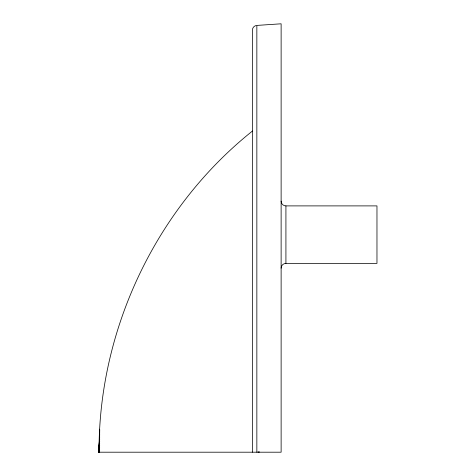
<?xml version="1.0" encoding="UTF-8"?>
<svg xmlns="http://www.w3.org/2000/svg" width="476" height="476" viewBox="0 0 476 476"><rect width="100%" height="100%" fill="white"/><g stroke="black" fill="none" stroke-linecap="round" stroke-linejoin="round"><path stroke-width="0.71" d="M99.698 429.203L99.032 452.2L281.126 452.2L281.126 23.8L256.85 25.418L256.85 452.2M99.698 429.763L99.032 452.2L99.698 449.903M99.698 430.536L99.032 452.2L99.698 447.624M99.698 431.518L99.032 452.2L99.698 445.393M99.698 432.702L99.032 452.2L99.698 443.227M99.698 434.076L99.032 452.2L99.698 441.145M99.698 435.617L99.032 452.2C98.544 329.291 156.301 207.679 252.476 131.019M99.698 437.325L99.032 452.2L99.698 439.169M256.231 25.502C254.005 25.924 252.31 28.048 252.375 30.309L252.375 452.2M259.563 451.944L258.129 452.2L258.129 451.754M281.126 201.104A4.79 4.79 0 0 0 285.921 205.894L376.968 205.894L376.968 263.395L285.921 263.395A4.79 4.79 0 0 0 281.126 268.19M285.921 205.894L285.921 263.395"/></g></svg>
